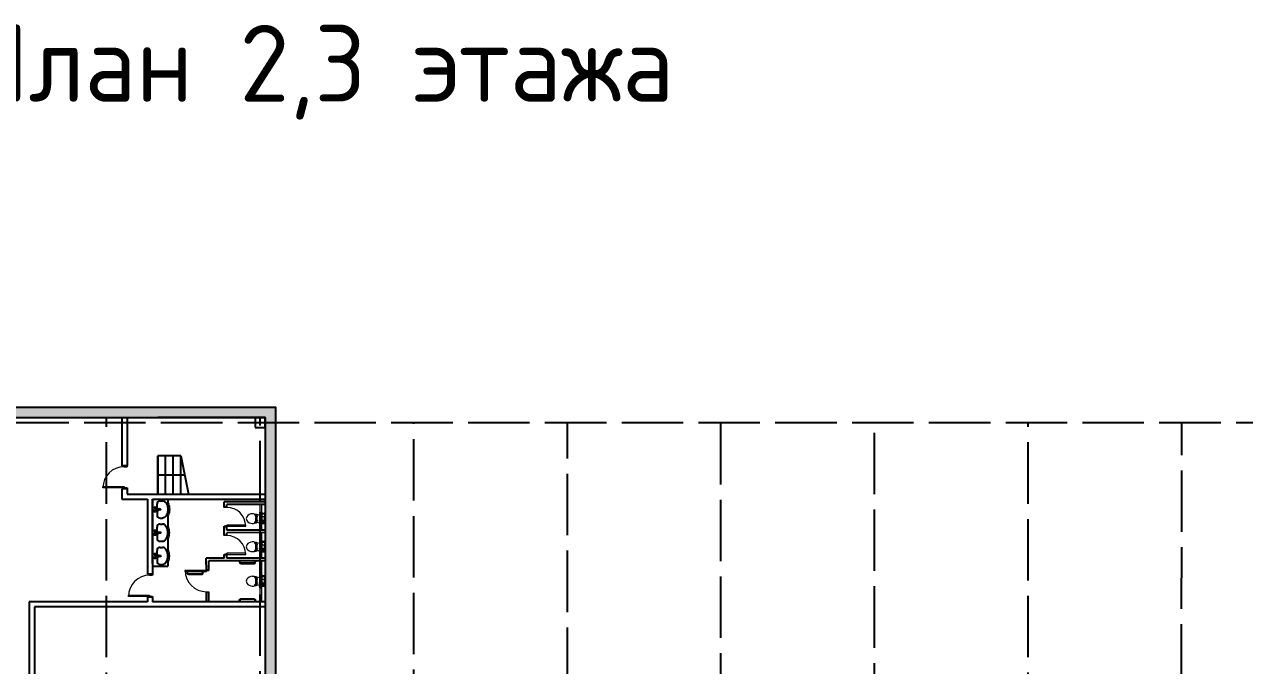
# Model space of a CAD drawing. Header units: millimetres. Extents: x -1544140 to 7445918, y -1294905 to 2019878.
# Drawn here: x 659535 to 707200, y 253640 to 278693 of the extents above; entities that cross this region are included whole.
import ezdxf

# ---------------------------------------------------------------- set-up
doc = ezdxf.new("R2010")
doc.units = ezdxf.units.MM
doc.header["$MEASUREMENT"] = 0
doc.linetypes.add('ACAD_ISO02W100', pattern=[15, 12, -3])
doc.layers.add('JA_Building Outline', color=7, linetype='Continuous', lineweight=5)
doc.layers.add('SANTEH', color=7, linetype='Continuous')
doc.styles.add('gost', font='GOST Common.ttf')

msp = doc.modelspace()

# ---------------------------------------------------------------- hatches: boundary and pattern name
at = {"true_color": 0x636466}
h = msp.add_hatch(color=251, dxfattribs=at)
h.dxf.hatch_style = 1
h.paths.add_polyline_path([(647544.4, 239137.8), (647144.4, 239137.8), (647144.4, 227137.8), (647544.4, 227137.8)])
h.paths.add_polyline_path([(647544.4, 227137.8), (647144.4, 227137.8), (647144.4, 205537.8), (647744.4, 205537.8), (647744.4, 205937.8), (647544.4, 205937.8)])
h.paths.add_polyline_path([(647544.4, 251137.8), (647144.4, 251137.8), (647144.4, 239137.8), (647544.4, 239137.8)])
h.paths.add_polyline_path([(647544.4, 263137.8), (647144.4, 263137.8), (647144.4, 251137.8), (647544.4, 251137.8)])
h.paths.add_polyline_path([(669344.4, 263737.8), (647144.4, 263737.8), (647144.4, 263137.8), (647544.4, 263137.8), (647544.4, 263337.8), (668944.4, 263337.8), (668944.4, 263137.8), (669344.4, 263137.8)])
h.paths.add_polyline_path([(669344.4, 263137.8), (668944.4, 263137.8), (668944.4, 251137.8), (669344.4, 251137.8)])
h.paths.add_polyline_path([(669344.4, 251137.8), (668944.4, 251137.8), (668944.4, 227337.8), (674744.4, 227337.8), (674744.4, 227737.8), (669344.4, 227737.8)])
h.paths.add_polyline_path([(680744.4, 227737.8), (674744.4, 227737.8), (674744.4, 227337.8), (680744.4, 227337.8)])
h.paths.add_polyline_path([(686744.4, 227737.8), (680744.4, 227737.8), (680744.4, 227337.8), (686744.4, 227337.8)])
h.paths.add_polyline_path([(692744.4, 227737.8), (686744.4, 227737.8), (686744.4, 227337.8), (692744.4, 227337.8)])
h.paths.add_polyline_path([(716744.4, 205937.8), (710744.4, 205937.8), (710744.4, 205537.8), (716744.4, 205537.8)])
h.paths.add_polyline_path([(710744.4, 205937.8), (647544.4, 205937.8), (647544.4, 206137.8), (647144.4, 206137.8), (647144.4, 205537.8), (710744.4, 205537.8)])
h.paths.add_polyline_path([(647744.4, 205937.8), (647544.4, 205937.8), (647544.4, 206137.8), (647144.4, 206137.8), (647144.4, 205537.8), (647744.4, 205537.8)], flags=16)
h.paths.add_polyline_path([(668544.4, 194137.8), (668144.4, 194137.8), (668144.4, 188137.8), (668544.4, 188137.8)], flags=17)
h.paths.add_polyline_path([(674744.4, 194737.8), (668744.4, 194737.8), (668744.4, 194337.8), (674744.4, 194337.8)], flags=17)
h.paths.add_polyline_path([(668744.4, 194737.8), (668144.4, 194737.8), (668144.4, 194137.8), (668544.4, 194137.8), (668544.4, 194337.8), (668744.4, 194337.8)], flags=16)
h.paths.add_polyline_path([(680744.4, 194737.8), (674744.4, 194737.8), (674744.4, 194337.8), (680744.4, 194337.8)])
h.paths.add_polyline_path([(686744.4, 194737.8), (680744.4, 194737.8), (680744.4, 194337.8), (686744.4, 194337.8)])
h.paths.add_polyline_path([(692744.4, 194737.8), (686744.4, 194737.8), (686744.4, 194337.8), (692744.4, 194337.8)])
h.paths.add_polyline_path([(698744.4, 194737.8), (692744.4, 194737.8), (692744.4, 194337.8), (698744.4, 194337.8)])
h.paths.add_polyline_path([(699344.4, 194137.8), (698944.4, 194137.8), (698944.4, 188137.8), (699344.4, 188137.8)])
h.paths.add_polyline_path([(699344.4, 194737.8), (698744.4, 194737.8), (698744.4, 194337.8), (698944.4, 194337.8), (698944.4, 194137.8), (699344.4, 194137.8)])
h.paths.add_polyline_path([(699344.4, 188137.8), (698944.4, 188137.8), (698944.4, 182137.8), (699344.4, 182137.8)])
h.paths.add_polyline_path([(699344.4, 182137.8), (698944.4, 182137.8), (698944.4, 172937.8), (698744.4, 172937.8), (698744.4, 172537.8), (699344.4, 172537.8)])
h.paths.add_polyline_path([(698744.4, 172937.8), (692744.4, 172937.8), (692744.4, 172537.8), (698744.4, 172537.8)])
h.paths.add_polyline_path([(692744.4, 172937.8), (686744.4, 172937.8), (686744.4, 172537.8), (692744.4, 172537.8)])
h.paths.add_polyline_path([(686744.4, 172937.8), (686544.4, 172937.8), (686544.4, 173137.8), (686144.4, 173137.8), (686144.4, 172537.8), (686744.4, 172537.8)])
h.paths.add_polyline_path([(686544.4, 179137.8), (686144.4, 179137.8), (686144.4, 173137.8), (686544.4, 173137.8)])
h.paths.add_polyline_path([(686544.4, 181937.8), (680744.4, 181937.8), (680744.4, 181537.8), (686144.4, 181537.8), (686144.4, 179137.8), (686544.4, 179137.8)])
h.paths.add_polyline_path([(680744.4, 181937.8), (674744.4, 181937.8), (674744.4, 181537.8), (680744.4, 181537.8)])
h.paths.add_polyline_path([(674744.4, 181937.8), (668544.4, 181937.8), (668544.4, 182137.8), (668144.4, 182137.8), (668144.4, 181537.8), (674744.4, 181537.8)])
h.paths.add_polyline_path([(668544.4, 194337.8), (674744.4, 194337.8), (674744.4, 194737.8), (668144.4, 194737.8), (668144.4, 182137.8), (668544.4, 182137.8)])
h.paths.add_polyline_path([(717344.4, 205937.8), (716744.4, 205937.8), (716744.4, 205537.8), (717344.4, 205537.8)])
h.paths.add_polyline_path([(716744.4, 227337.8), (716744.4, 227737.8), (692744.4, 227737.8), (692744.4, 227337.8)])

# ---------------------------------------------------------------- linework, layer by layer
at = {"color": 9, "linetype": 'ACAD_ISO02W100', "ltscale": 200, "true_color": 0xc4c4c5}
for p, q in [((631868.4, 263137.8), (753969, 263137.8)), ((662715, 154967.2), (662744.4, 263337.8)), ((668744.4, 155023), (668744.4, 263337.8)), ((674744.4, 155085.3), (674744.4, 263137.8)), ((680744.4, 189731.3), (680744.4, 263137.8)), ((686744.4, 185721.7), (686744.4, 263137.8)), ((692744.4, 188337.8), (692744.4, 263137.8)), ((698692.8, 154967.2), (698744.4, 263137.8)), ((704703.4, 156861.8), (704744.4, 263137.8))]:
    msp.add_line(p, q, dxfattribs=at)
for p, q in [((663344.4, 263337.8), (663345.1, 261447.4)), ((663544.4, 263337.8), (663544.4, 261447.2)), ((668944.4, 263337.8), (664744.4, 263337.8)), ((664744.4, 260337.8), (664744.4, 261837.8)), ((665644.4, 261837.8), (664744.4, 261837.8)), ((664744.4, 261837.8), (664744.4, 260337.8)), ((665044.4, 260337.8), (665044.4, 261837.8)), ((665344.4, 260337.8), (665344.4, 261837.8)), ((665644.4, 260337.8), (665644.4, 261837.8)), ((665644.4, 261837.8), (665944.4, 260337.8)), ((664744.4, 261087.8), (665794.4, 261087.8)), ((663344.4, 260547.2), (663344.4, 260137.8)), ((663544.4, 260583.2), (663544.4, 260337.8)), ((663544.4, 260337.8), (664560.4, 260337.8)), ((664560.4, 260337.8), (668944.4, 260337.8)), ((663344.4, 260137.8), (664337.9, 260137.8)), ((664337.9, 260137.8), (664337.9, 257209.6)), ((664537.9, 260137.8), (664537.9, 257173.6)), ((664560.4, 260137.8), (668944.4, 260137.8)), ((659726.6, 256137.8), (659726.6, 217926.5)), ((664337.9, 256137.8), (659726.6, 256137.8)), ((664337.9, 256309.3), (664337.9, 256137.8)), ((668944.4, 256137.8), (664537.9, 256137.8)), ((668944.4, 256137.8), (664537.9, 256137.8)), ((659926.6, 255937.8), (659926.6, 218126.5)), ((668944.4, 255937.8), (659926.6, 255937.8))]:
    msp.add_line(p, q)
at = {"color": 7}
for p, q in [((663544.4, 261447.5), (663345.1, 261447.4)), ((663544.4, 261411.5), (663544.4, 261447.2)), ((663544.4, 260547.2), (663344.4, 260547.2)), ((663544.4, 260547.2), (663544.4, 260583.2)), ((664537.9, 257209.6), (664337.9, 257209.6)), ((664537.9, 257173.6), (664537.9, 257209.3)), ((664537.9, 256309.3), (664337.9, 256309.3)), ((664537.9, 256345.3), (664537.9, 256137.8)), ((664537.9, 256309.3), (664537.9, 256345.3))]:
    msp.add_line(p, q, dxfattribs=at)
at = {"color": 152, "true_color": 0x2776bb}
for p, q in [((668941.5, 260037.8), (667341.4, 260033.9)), ((667341.9, 259819.4), (667341.4, 260033.9)), ((668944.2, 259937.9), (667441.7, 259934.1)), ((667441.9, 259819.4), (667441.7, 259934.1)), ((668944.4, 260137.8), (668944.4, 256137.8)), ((667341.9, 258719.4), (667341.4, 258933.9)), ((667344.2, 258935.1), (667343.8, 259083.4)), ((668944.1, 258837.9), (667441.6, 258834.1)), ((667441.9, 258719.4), (667441.6, 258834.1)), ((667444, 258935.3), (667443.7, 259127.1)), ((668944.2, 258937.8), (667444, 258935.4)), ((667344.1, 257835.1), (667343.8, 257983.4)), ((667444, 257835.3), (667443.6, 258027.1)), ((664537.9, 257530), (665137.9, 257530)), ((667344.1, 257835.2), (666641.5, 257834.1)), ((666642.3, 257316), (666641.5, 257833.9)), ((668944.4, 257737.8), (666741.6, 257734)), ((666742.3, 257359.7), (666741.6, 257734)), ((668944.2, 257837.8), (667444, 257835.4)), ((668944.4, 257140.8), (668944.4, 256734.8)), ((666644.2, 256137.8), (666643.6, 256527.1)), ((666744.4, 256137.8), (666743.7, 256523.7)), ((668944.4, 256137.8), (666644.4, 256137.8)), ((668944.4, 256137.8), (666744.4, 256137.8))]:
    msp.add_line(p, q, dxfattribs=at)
for points in [[(647144.4, 263737.8), (669344.4, 263737.8), (669344.4, 227737.8), (721744.4, 227737.8), (721744.4, 205537.8), (647144.4, 205537.8)], [(668544.4, 262937.8), (668944.4, 262937.8), (668944.4, 263337.8), (668544.4, 263337.8)]]:
    msp.add_lwpolyline(points, close=True)
msp.add_lwpolyline([(647544.4, 263337.8), (668944.4, 263337.8), (668944.4, 227337.8), (721344.4, 227337.8), (721344.4, 205937.8), (647544.4, 205937.8), (647544.4, 263337.8)])
at = {"layer": 'JA_Building Outline', "color": 7, "lineweight": 0}
for p, q in [((663544.4, 261447.5), (663431.8, 261447.5)), ((663431.8, 261447.5), (663431.8, 261411.5)), ((663431.8, 261411.5), (663544.4, 261411.5)), ((663544.4, 261411.5), (663544.4, 261447.5)), ((663544.4, 260583.2), (663431.8, 260583.2)), ((663431.8, 260583.2), (663431.8, 260547.2)), ((663431.8, 260547.2), (663544.4, 260547.2)), ((663544.4, 260547.2), (663544.4, 260583.2)), ((664537.9, 257209.6), (664425.4, 257209.6)), ((664425.4, 257209.6), (664425.4, 257173.6)), ((664425.4, 257173.6), (664537.9, 257173.6)), ((664537.9, 257173.6), (664537.9, 257209.6)), ((664537.9, 256345.3), (664425.4, 256345.3)), ((664425.4, 256345.3), (664425.4, 256309.3)), ((664425.4, 256309.3), (664537.9, 256309.3)), ((664537.9, 256309.3), (664537.9, 256345.3))]:
    msp.add_line(p, q, dxfattribs=at)
at = {"layer": 'JA_Building Outline', "color": 7, "lineweight": 5}
for p, q in [((663431.8, 261411.5), (663544.4, 261411.5)), ((663431.8, 260583.2), (663544.4, 260583.2)), ((664425.4, 257173.6), (664537.9, 257173.6)), ((664425.4, 256345.3), (664537.9, 256345.3))]:
    msp.add_line(p, q, dxfattribs=at)
at = {"layer": 'JA_Building Outline', "color": 152, "lineweight": 0, "true_color": 0x2776bb}
for p, q in [((667343.8, 259819.4), (667343.8, 259851.4)), ((667343.8, 259851.4), (667443.8, 259851.4)), ((667443.8, 259819.4), (667343.8, 259819.4)), ((667443.8, 259851.4), (667443.8, 259819.4)), ((667343.8, 259051.4), (667343.8, 259083.4)), ((667343.8, 259083.4), (667443.8, 259083.4)), ((667443.8, 259051.4), (667343.8, 259051.4)), ((667443.8, 259083.4), (667443.8, 259051.4)), ((667343.8, 258719.4), (667343.8, 258751.4)), ((667343.8, 258751.4), (667443.8, 258751.4)), ((667443.8, 258719.4), (667343.8, 258719.4)), ((667443.8, 258751.4), (667443.8, 258719.4)), ((667343.8, 257951.4), (667343.8, 257983.4)), ((667343.8, 257983.4), (667443.8, 257983.4)), ((667443.8, 257951.4), (667343.8, 257951.4)), ((667443.8, 257983.4), (667443.8, 257951.4)), ((666643.8, 257359.7), (666643.8, 257391.7)), ((666643.8, 257391.7), (666743.8, 257391.7)), ((666743.8, 257391.7), (666743.8, 257359.7)), ((666743.8, 257359.7), (666643.8, 257359.7)), ((666643.8, 256491.7), (666643.8, 256523.7)), ((666643.8, 256523.7), (666743.8, 256523.7)), ((666743.8, 256491.7), (666643.8, 256491.7)), ((666743.8, 256523.7), (666743.8, 256491.7))]:
    msp.add_line(p, q, dxfattribs=at)
at = {"layer": 'JA_Building Outline', "color": 152, "lineweight": 5, "true_color": 0x2776bb}
for p, q in [((667443.8, 259819.4), (667343.8, 259819.4)), ((667443.8, 259083.4), (667343.8, 259083.4)), ((667443.8, 258719.4), (667343.8, 258719.4)), ((667443.8, 257983.4), (667343.8, 257983.4)), ((666643.8, 257359.7), (666743.8, 257359.7)), ((666643.8, 256523.7), (666743.8, 256523.7))]:
    msp.add_line(p, q, dxfattribs=at)
at = {"layer": 'JA_Building Outline', "color": 152, "lineweight": 20, "true_color": 0x2776bb}
for p, q in [((668733.6, 259937.4), (668734.2, 258937.6, 0)), ((668793.6, 259937.5), (668794.2, 258937.6)), ((668516.7, 259539.1, 0), (668549.6, 259531.8, 0)), ((668594.6, 259547.4, 0), (668521.4, 259563.6, 0)), ((668594.2, 259527.4, 0), (668594.2, 259237.8, 0)), ((668604.2, 259469.6, 0), (668604.2, 259295.6, 0)), ((668608.2, 259470.6, 0), (668608.2, 259454.6, 0)), ((668614.2, 259470.6, 0), (668608.2, 259470.6, 0)), ((668608.2, 259454.6, 0), (668614.2, 259454.6, 0)), ((668608.2, 259310.6, 0), (668614.2, 259310.6, 0)), ((668608.2, 259294.6, 0), (668608.2, 259310.6, 0)), ((668734.2, 259510.5, 0), (668609, 259538.2, 0)), ((668614.2, 259523, 0), (668614.2, 259479.6, 0)), ((668614.2, 259479.6, 0), (668614.2, 259285.6, 0)), ((668639.2, 259472.6, 0), (668614.2, 259477.1, 0)), ((668614.2, 259448.2, 0), (668639.2, 259452.6, 0)), ((668614.2, 259317.1, 0), (668639.2, 259312.6, 0)), ((668639.2, 259452.6, 0), (668639.2, 259472.6, 0)), ((668639.2, 259312.6, 0), (668639.2, 259292.6, 0)), ((668734.2, 259629.4, 0), (668739, 259635.3, 0)), ((668734.2, 259128, 0), (668734.2, 259629.4, 0)), ((668734.2, 259533, 0), (668734.2, 259232.3, 0)), ((668734.2, 259510.5, 0), (668734.2, 259254.8, 0)), ((668739, 259635.3, 0), (668742.9, 259638, 0)), ((668742.9, 259638, 0), (668745.9, 259638.5, 0)), ((668745.9, 259638.5, 0), (668748.3, 259637.6, 0)), ((668748.3, 259637.6, 0), (668750.3, 259636.2, 0)), ((668750.3, 259636.2, 0), (668752, 259635.2, 0)), ((668752, 259635.2, 0), (668753.6, 259635.2, 0)), ((668753.6, 259635.2, 0), (668755.2, 259635.7, 0)), ((668755.2, 259635.7, 0), (668788.8, 259636.1)), ((668788.8, 259636.1), (668790.4, 259635.8)), ((668790.4, 259635.8), (668792.2, 259633.9)), ((668792.2, 259633.9), (668794.2, 259629.9)), ((668794.2, 259116.9), (668794.2, 259629.9)), ((668835.7, 259588.8), (668842.2, 259588.8)), ((668837.7, 259593.8), (668839.7, 259593.8)), ((668838.2, 259601.3), (668839.7, 259601.3)), ((668844.2, 259601.8), (668840.2, 259601.8)), ((668844.2, 259596.8), (668840.2, 259596.8)), ((668848.7, 259588.8), (668842.2, 259588.8)), ((668846.2, 259601.3), (668844.7, 259601.3)), ((668846.7, 259593.8), (668844.7, 259593.8)), ((668900.7, 259588.8), (668907.2, 259588.8)), ((668902.7, 259593.8), (668904.7, 259593.8)), ((668903.2, 259601.3), (668904.7, 259601.3)), ((668909.2, 259601.8), (668905.2, 259601.8)), ((668909.2, 259596.8), (668905.2, 259596.8)), ((668913.7, 259588.8), (668907.2, 259588.8)), ((668911.2, 259601.3), (668909.7, 259601.3)), ((668911.7, 259593.8), (668909.7, 259593.8)), ((668549.6, 259233.5, 0), (668516.7, 259226.2, 0)), ((668521.4, 259201.7, 0), (668594.6, 259217.9, 0)), ((668614.2, 259294.6, 0), (668608.2, 259294.6, 0)), ((668609, 259227.1, 0), (668734.2, 259254.8, 0)), ((668639.2, 259292.6, 0), (668614.2, 259288.2, 0)), ((668614.2, 259285.6, 0), (668614.2, 259242.3, 0)), ((668721.2, 259182.8, 0), (668721.2, 259241.8, 0)), ((668724.2, 259244.8, 0), (668731.2, 259244.8, 0)), ((668724.2, 259179.8, 0), (668731.2, 259179.8, 0)), ((668731.2, 259170.3, 0), (668731.2, 259254.3, 0)), ((668733.6, 258837.4), (668734.1, 257837.7, 0)), ((668734.2, 259128, 0), (668739.4, 259123.1, 0)), ((668739.4, 259123.1, 0), (668744.4, 259120.9, 0)), ((668744.4, 259120.9, 0), (668749.1, 259120.4, 0)), ((668749.1, 259120.4, 0), (668753.6, 259120.3, 0)), ((668753.6, 259120.3, 0), (668776.2, 259119.5)), ((668776.2, 259119.5), (668794.2, 259116.9)), ((668793.6, 258837.5), (668794.1, 257837.7)), ((668516.7, 258439.1, 0), (668549.5, 258431.8, 0)), ((668594.5, 258447.4, 0), (668521.4, 258463.6, 0)), ((668594.1, 258427.5, 0), (668594.1, 258137.9, 0)), ((668604.1, 258369.7, 0), (668604.1, 258195.7, 0)), ((668608.1, 258370.7, 0), (668608.1, 258354.7, 0)), ((668614.1, 258370.7, 0), (668608.1, 258370.7, 0)), ((668608.1, 258354.7, 0), (668614.1, 258354.7, 0)), ((668734.1, 258410.5, 0), (668609, 258438.2, 0)), ((668614.1, 258423, 0), (668614.1, 258379.7, 0)), ((668614.1, 258379.7, 0), (668614.1, 258185.7, 0)), ((668639.1, 258372.7, 0), (668614.1, 258377.1, 0)), ((668614.1, 258348.2, 0), (668639.1, 258352.7, 0)), ((668639.1, 258352.7, 0), (668639.1, 258372.7, 0)), ((668734.1, 258529.4, 0), (668739, 258535.3, 0)), ((668734.1, 258028, 0), (668734.1, 258529.4, 0)), ((668734.1, 258433, 0), (668734.1, 258132.4, 0)), ((668734.1, 258410.5, 0), (668734.1, 258154.8, 0)), ((668739, 258535.3, 0), (668742.9, 258538, 0)), ((668742.9, 258538, 0), (668745.9, 258538.5, 0)), ((668745.9, 258538.5, 0), (668748.3, 258537.6, 0)), ((668748.3, 258537.6, 0), (668750.2, 258536.2, 0)), ((668750.2, 258536.2, 0), (668751.9, 258535.2, 0)), ((668751.9, 258535.2, 0), (668753.5, 258535.2, 0)), ((668753.5, 258535.2, 0), (668755.1, 258535.7, 0)), ((668755.1, 258535.7, 0), (668788.7, 258536.1)), ((668788.7, 258536.1), (668790.4, 258535.8)), ((668790.4, 258535.8), (668792.2, 258533.9)), ((668792.2, 258533.9), (668794.1, 258529.9)), ((668794.1, 258016.9), (668794.1, 258529.9)), ((668835.7, 258488.8), (668842.2, 258488.8)), ((668837.7, 258493.8), (668839.7, 258493.8)), ((668838.2, 258501.3), (668839.7, 258501.3)), ((668844.2, 258501.8), (668840.2, 258501.8)), ((668844.2, 258496.8), (668840.2, 258496.8)), ((668848.7, 258488.8), (668842.2, 258488.8)), ((668846.2, 258501.3), (668844.7, 258501.3)), ((668846.7, 258493.8), (668844.7, 258493.8)), ((668900.6, 258488.8), (668907.1, 258488.8)), ((668902.6, 258493.8), (668904.6, 258493.8)), ((668903.1, 258501.3), (668904.6, 258501.3)), ((668909.1, 258501.8), (668905.1, 258501.8)), ((668909.1, 258496.8), (668905.1, 258496.8)), ((668913.6, 258488.8), (668907.1, 258488.8)), ((668911.1, 258501.3), (668909.6, 258501.3)), ((668911.6, 258493.8), (668909.6, 258493.8)), ((668549.5, 258133.5, 0), (668516.7, 258126.2, 0)), ((668521.4, 258101.7, 0), (668594.5, 258117.9, 0)), ((668608.1, 258210.7, 0), (668614.1, 258210.7, 0)), ((668608.1, 258194.7, 0), (668608.1, 258210.7, 0)), ((668614.1, 258194.7, 0), (668608.1, 258194.7, 0)), ((668609, 258127.1, 0), (668734.1, 258154.8, 0)), ((668614.1, 258217.1, 0), (668639.1, 258212.7, 0)), ((668639.1, 258192.7, 0), (668614.1, 258188.2, 0)), ((668614.1, 258185.7, 0), (668614.1, 258142.3, 0)), ((668639.1, 258212.7, 0), (668639.1, 258192.7, 0)), ((668721.1, 258082.8, 0), (668721.1, 258141.8, 0)), ((668724.1, 258144.8, 0), (668731.1, 258144.8, 0)), ((668724.1, 258079.8, 0), (668731.1, 258079.8, 0)), ((668731.1, 258070.3, 0), (668731.1, 258154.3, 0)), ((668734.1, 258028, 0), (668739.4, 258023.1, 0)), ((668739.4, 258023.1, 0), (668744.4, 258021, 0)), ((668744.4, 258021, 0), (668749.1, 258020.4, 0)), ((668749.1, 258020.4, 0), (668753.6, 258020.3, 0)), ((668753.6, 258020.3, 0), (668776.2, 258019.5)), ((668776.2, 258019.5), (668794.1, 258016.9)), ((668731.4, 257737.3), (668731.4, 256137.8)), ((668793.9, 257737.4), (668794.4, 256137.8)), ((668516.9, 257094.6, 0), (668549.8, 257087.3, 0)), ((668594.8, 257102.9, 0), (668521.6, 257119.1, 0)), ((668594.4, 257082.9, 0), (668594.4, 256793.3, 0)), ((668604.4, 257025.1, 0), (668604.4, 256851.1, 0)), ((668608.4, 257026.1, 0), (668608.4, 257010.1, 0)), ((668614.4, 257026.1, 0), (668608.4, 257026.1, 0)), ((668608.4, 257010.1, 0), (668614.4, 257010.1, 0)), ((668734.4, 257065.9, 0), (668609.2, 257093.7, 0)), ((668614.4, 257078.5, 0), (668614.4, 257035.1, 0)), ((668614.4, 257035.1, 0), (668614.4, 256841.1, 0)), ((668639.4, 257028.1, 0), (668614.4, 257032.5, 0)), ((668614.4, 257003.7, 0), (668639.4, 257008.1, 0)), ((668639.4, 257008.1, 0), (668639.4, 257028.1, 0)), ((668734.4, 257184.8, 0), (668739.3, 257190.8, 0)), ((668734.4, 256683.4, 0), (668734.4, 257184.8, 0)), ((668734.4, 257088.4, 0), (668734.4, 256787.8, 0)), ((668734.4, 257065.9, 0), (668734.4, 256810.3, 0)), ((668739.3, 257190.8, 0), (668743.1, 257193.5, 0)), ((668743.1, 257193.5, 0), (668746.2, 257194, 0)), ((668746.2, 257194, 0), (668748.5, 257193.1, 0)), ((668748.5, 257193.1, 0), (668750.5, 257191.7, 0)), ((668750.5, 257191.7, 0), (668752.2, 257190.6, 0)), ((668752.2, 257190.6, 0), (668753.8, 257190.6, 0)), ((668753.8, 257190.6, 0), (668755.4, 257191.2, 0)), ((668755.4, 257191.2, 0), (668789, 257191.6)), ((668789, 257191.6), (668790.7, 257191.2)), ((668790.7, 257191.2), (668792.4, 257189.4)), ((668792.4, 257189.4), (668794.4, 257185.3)), ((668794.4, 256672.4), (668794.4, 257185.3)), ((668835.9, 257144.3), (668842.4, 257144.3)), ((668837.9, 257149.3), (668839.9, 257149.3)), ((668838.4, 257156.8), (668839.9, 257156.8)), ((668844.4, 257157.3), (668840.4, 257157.3)), ((668844.4, 257152.3), (668840.4, 257152.3)), ((668848.9, 257144.3), (668842.4, 257144.3)), ((668846.4, 257156.8), (668844.9, 257156.8)), ((668846.9, 257149.3), (668844.9, 257149.3)), ((668900.9, 257144.3), (668907.4, 257144.3)), ((668902.9, 257149.3), (668904.9, 257149.3)), ((668913.9, 257144.3), (668907.4, 257144.3)), ((668911.9, 257149.3), (668909.9, 257149.3)), ((668549.8, 256789, 0), (668516.9, 256781.7, 0)), ((668521.6, 256757.1, 0), (668594.8, 256773.4, 0)), ((668608.4, 256866.1, 0), (668614.4, 256866.1, 0)), ((668608.4, 256850.1, 0), (668608.4, 256866.1, 0)), ((668614.4, 256850.1, 0), (668608.4, 256850.1, 0)), ((668609.2, 256782.6, 0), (668734.4, 256810.3, 0)), ((668614.4, 256872.5, 0), (668639.4, 256868.1, 0)), ((668639.4, 256848.1, 0), (668614.4, 256843.7, 0)), ((668614.4, 256841.1, 0), (668614.4, 256797.8, 0)), ((668639.4, 256868.1, 0), (668639.4, 256848.1, 0)), ((668721.4, 256738.3, 0), (668721.4, 256797.3, 0)), ((668724.4, 256800.3, 0), (668731.4, 256800.3, 0)), ((668724.4, 256735.3, 0), (668731.4, 256735.3, 0)), ((668731.4, 256725.8, 0), (668731.4, 256809.8, 0)), ((668734.4, 256683.4, 0), (668739.7, 256678.6, 0)), ((668739.7, 256678.6, 0), (668744.6, 256676.4, 0)), ((668744.6, 256676.4, 0), (668749.3, 256675.9, 0)), ((668749.3, 256675.9, 0), (668753.8, 256675.8, 0)), ((668753.8, 256675.8, 0), (668776.4, 256675)), ((668776.4, 256675), (668794.4, 256672.4))]:
    msp.add_line(p, q, dxfattribs=at)
at = {"layer": 'JA_Building Outline', "color": 152, "linetype": 'Continuous', "lineweight": 20, "true_color": 0x2776bb}
for p, q in [((668794.2, 259422.8), (668794.2, 259585.3)), ((668794.2, 259422.8), (668794.2, 259179.3)), ((668941.2, 259588.3), (668797.2, 259588.3)), ((668816.8, 259518.8), (668816.8, 259565.6)), ((668816.8, 259341.8), (668816.8, 259518.8)), ((668816.8, 259322.8), (668816.8, 259341.8)), ((668816.8, 259269.8), (668816.8, 259322.8)), ((668819.8, 259568.6), (668918.5, 259568.6)), ((668824.8, 259323), (668824.8, 259461.7)), ((668827.8, 259464.7), (668910.5, 259464.7)), ((668827.8, 259320), (668910.5, 259320)), ((668889.2, 259296.8), (668849.2, 259296.8)), ((668913.5, 259323), (668913.5, 259461.7)), ((668921.5, 259518.8), (668921.5, 259565.6)), ((668921.5, 259441.8), (668921.5, 259518.8)), ((668921.5, 259422.8), (668921.5, 259441.8)), ((668921.5, 259269.8), (668921.5, 259422.8)), ((668944.2, 259585.3), (668944.2, 259341.8)), ((668944.2, 259341.8), (668944.2, 259179.3)), ((668744.1, 259274.4, 0), (668734.2, 259274.8, 0)), ((668744.1, 259150.1, 0), (668734.2, 259149.8, 0)), ((668744.1, 259212.3, 0), (668744.2, 259274.4, 0)), ((668744.1, 259240.8, 0), (668746.7, 259240.8, 0)), ((668744.1, 259150.1, 0), (668744.1, 259212.3, 0)), ((668744.1, 259183.8, 0), (668746.7, 259183.8, 0)), ((668748.7, 259238.8, 0), (668748.7, 259225.3, 0)), ((668748.7, 259212.3, 0), (668748.7, 259227.2, 0)), ((668748.7, 259212.3, 0), (668748.7, 259197.3, 0)), ((668748.7, 259185.8, 0), (668748.7, 259199.3, 0)), ((668773.8, 259234.7, 0), (668749.2, 259234.7, 0)), ((668749.2, 259234.7, 0), (668749.2, 259212.3, 0)), ((668749.2, 259212.3, 0), (668749.2, 259189.9, 0)), ((668773.8, 259189.9, 0), (668749.2, 259189.9, 0)), ((668773.8, 259234.7, 0), (668773.8, 259212.3, 0)), ((668774.8, 259214.6, 0), (668773.8, 259214.6, 0)), ((668773.8, 259189.9, 0), (668773.8, 259212.3, 0)), ((668774.8, 259209.9, 0), (668773.8, 259209.9, 0)), ((668775.7, 259214.2, 0), (668774.8, 259214.6, 0)), ((668775.7, 259210.3, 0), (668774.8, 259209.9, 0)), ((668780.2, 259214.2, 0), (668775.7, 259214.2, 0)), ((668775.7, 259214.2, 0), (668775.7, 259214.2, 0)), ((668780.2, 259210.4, 0), (668775.7, 259210.4, 0)), ((668775.7, 259210.4, 0), (668775.7, 259210.3, 0)), ((668782.5, 259213.8, 0), (668780.2, 259214.2, 0)), ((668782.5, 259210.8, 0), (668780.2, 259210.4, 0)), ((668941.2, 259176.3), (668797.2, 259176.3)), ((668816.8, 259199.1), (668816.8, 259269.8)), ((668819.8, 259196.1), (668918.5, 259196.1)), ((668843.6, 259269.8), (668843.6, 259291.3)), ((668843.6, 259229.3), (668843.6, 259269.8)), ((668889.2, 259223.8), (668849.2, 259223.8)), ((668894.7, 259269.8), (668894.7, 259291.3)), ((668894.7, 259229.3), (668894.7, 259269.8)), ((668921.5, 259199.1), (668921.5, 259269.8)), ((668794.1, 258322.8), (668794.1, 258485.3)), ((668941.1, 258488.3), (668797.1, 258488.3)), ((668816.8, 258418.8), (668816.8, 258465.6)), ((668816.8, 258241.8), (668816.8, 258418.8)), ((668819.8, 258468.6), (668918.5, 258468.6)), ((668824.8, 258223), (668824.8, 258361.7)), ((668827.8, 258364.7), (668910.5, 258364.7)), ((668913.5, 258223), (668913.5, 258361.7)), ((668921.5, 258418.8), (668921.5, 258465.6)), ((668921.5, 258341.8), (668921.5, 258418.8)), ((668944.1, 258485.3), (668944.1, 258241.8)), ((668744.1, 258174.4, 0), (668734.1, 258174.8, 0)), ((668744.1, 258050.1, 0), (668734.1, 258049.8, 0)), ((668744.1, 258112.3, 0), (668744.1, 258174.4, 0)), ((668744.1, 258140.8, 0), (668746.6, 258140.8, 0)), ((668744.1, 258050.1, 0), (668744.1, 258112.3, 0)), ((668744.1, 258083.8, 0), (668746.6, 258083.8, 0)), ((668748.6, 258138.8, 0), (668748.6, 258125.3, 0)), ((668748.6, 258112.3, 0), (668748.6, 258127.2, 0)), ((668748.6, 258112.3, 0), (668748.6, 258097.3, 0)), ((668748.6, 258085.8, 0), (668748.6, 258099.3, 0)), ((668773.8, 258134.7, 0), (668749.1, 258134.7, 0)), ((668749.1, 258134.7, 0), (668749.1, 258112.3, 0)), ((668749.1, 258112.3, 0), (668749.1, 258089.9, 0)), ((668773.8, 258089.9, 0), (668749.1, 258089.9, 0)), ((668773.8, 258134.7, 0), (668773.8, 258112.3, 0)), ((668774.8, 258114.6, 0), (668773.8, 258114.6, 0)), ((668773.8, 258089.9, 0), (668773.8, 258112.3, 0)), ((668774.8, 258109.9, 0), (668773.8, 258109.9, 0)), ((668775.7, 258114.2, 0), (668774.8, 258114.6, 0)), ((668775.7, 258110.4, 0), (668774.8, 258109.9, 0)), ((668780.2, 258114.2, 0), (668775.7, 258114.2, 0)), ((668775.7, 258114.2, 0), (668775.7, 258114.2, 0)), ((668780.2, 258110.4, 0), (668775.7, 258110.4, 0)), ((668775.7, 258110.4, 0), (668775.7, 258110.4, 0)), ((668782.5, 258113.8, 0), (668780.2, 258114.2, 0)), ((668782.5, 258110.8, 0), (668780.2, 258110.4, 0)), ((668794.1, 258322.8), (668794.1, 258079.3)), ((668941.1, 258076.3), (668797.1, 258076.3)), ((668816.8, 258222.8), (668816.8, 258241.8)), ((668816.8, 258169.8), (668816.8, 258222.8)), ((668816.8, 258099.1), (668816.8, 258169.8)), ((668819.8, 258096.1), (668918.5, 258096.1)), ((668827.8, 258220), (668910.5, 258220)), ((668843.6, 258169.8), (668843.6, 258191.3)), ((668843.6, 258129.3), (668843.6, 258169.8)), ((668889.1, 258196.8), (668849.1, 258196.8)), ((668889.1, 258123.8), (668849.1, 258123.8)), ((668894.6, 258169.8), (668894.6, 258191.3)), ((668894.6, 258129.3), (668894.6, 258169.8)), ((668921.5, 258322.8), (668921.5, 258341.8)), ((668921.5, 258169.8), (668921.5, 258322.8)), ((668921.5, 258099.1), (668921.5, 258169.8)), ((668944.1, 258241.8), (668944.1, 258079.3)), ((668794.4, 256978.3), (668794.4, 257140.8)), ((668794.4, 256978.3), (668794.4, 256734.8)), ((668941.4, 257143.8), (668797.4, 257143.8)), ((668817, 257074.3), (668817, 257121)), ((668817, 256897.3), (668817, 257074.3)), ((668820, 257124), (668918.7, 257124)), ((668825, 256878.4), (668825, 257017.1)), ((668828, 257020.1), (668910.7, 257020.1)), ((668913.7, 256878.4), (668913.7, 257017.1)), ((668921.7, 257074.3), (668921.7, 257121)), ((668921.7, 256997.3), (668921.7, 257074.3)), ((668921.7, 256978.3), (668921.7, 256997.3)), ((668921.7, 256825.3), (668921.7, 256978.3)), ((668944.4, 257140.8), (668944.4, 256897.3)), ((668744.4, 256829.9, 0), (668734.4, 256830.3, 0)), ((668744.4, 256705.6, 0), (668734.4, 256705.3, 0)), ((668744.4, 256767.8, 0), (668744.4, 256829.9, 0)), ((668744.4, 256796.3, 0), (668746.9, 256796.3, 0)), ((668744.4, 256705.6, 0), (668744.4, 256767.8, 0)), ((668744.4, 256739.3, 0), (668746.9, 256739.3, 0)), ((668748.9, 256794.3, 0), (668748.9, 256780.8, 0)), ((668748.9, 256767.8, 0), (668748.9, 256782.7, 0)), ((668748.9, 256767.8, 0), (668748.9, 256752.8, 0)), ((668748.9, 256741.3, 0), (668748.9, 256754.8, 0)), ((668774, 256790.2, 0), (668749.4, 256790.2, 0)), ((668749.4, 256790.2, 0), (668749.4, 256767.8, 0)), ((668749.4, 256767.8, 0), (668749.4, 256745.3, 0)), ((668774, 256745.3, 0), (668749.4, 256745.3, 0)), ((668774, 256790.2, 0), (668774, 256767.8, 0)), ((668775, 256770.1, 0), (668774, 256770.1, 0)), ((668774, 256745.3, 0), (668774, 256767.8, 0)), ((668775, 256765.4, 0), (668774, 256765.4, 0)), ((668775.9, 256769.7, 0), (668775, 256770.1, 0)), ((668775.9, 256765.8, 0), (668775, 256765.4, 0)), ((668775.9, 256769.6, 0), (668775.9, 256769.7, 0)), ((668780.4, 256769.6, 0), (668775.9, 256769.6, 0)), ((668780.4, 256765.9, 0), (668775.9, 256765.9, 0)), ((668775.9, 256765.9, 0), (668775.9, 256765.8, 0)), ((668782.7, 256769.2, 0), (668780.4, 256769.6, 0)), ((668782.7, 256766.3, 0), (668780.4, 256765.9, 0)), ((668941.4, 256731.8), (668797.4, 256731.8)), ((668817, 256878.3), (668817, 256897.3)), ((668817, 256825.3), (668817, 256878.3)), ((668817, 256754.5), (668817, 256825.3)), ((668820, 256751.5), (668918.7, 256751.5)), ((668828, 256875.4), (668910.7, 256875.4)), ((668843.8, 256825.3), (668843.8, 256846.8)), ((668843.8, 256784.8), (668843.8, 256825.3)), ((668889.4, 256852.3), (668849.4, 256852.3)), ((668889.4, 256779.3), (668849.4, 256779.3)), ((668894.9, 256825.3), (668894.9, 256846.8)), ((668894.9, 256784.8), (668894.9, 256825.3)), ((668921.7, 256754.5), (668921.7, 256825.3)), ((668944.4, 256897.3), (668944.4, 256734.8))]:
    msp.add_line(p, q, dxfattribs=at)
at = {"layer": 'JA_Building Outline', "color": 152, "lineweight": 20, "ltscale": 2, "true_color": 0x2776bb}
for p, q in [((668835.7, 259588.8), (668837.7, 259593.8)), ((668835.7, 259588.8), (668835.7, 259588.3)), ((668838.2, 259601.3), (668838.2, 259593.8)), ((668839.7, 259601.3), (668839.7, 259589.8)), ((668839.7, 259601.3), (668839.7, 259597.3)), ((668844.7, 259601.3), (668844.7, 259589.8)), ((668846.2, 259601.3), (668846.2, 259593.8)), ((668848.7, 259588.8), (668846.7, 259593.8)), ((668848.7, 259588.8), (668848.7, 259588.3)), ((668900.7, 259588.8), (668902.7, 259593.8)), ((668900.7, 259588.8), (668900.7, 259588.3)), ((668903.2, 259601.3), (668903.2, 259593.8)), ((668904.7, 259601.3), (668904.7, 259589.8)), ((668904.7, 259601.3), (668904.7, 259597.3)), ((668909.7, 259601.3), (668909.7, 259589.8)), ((668911.2, 259601.3), (668911.2, 259593.8)), ((668913.7, 259588.8), (668911.7, 259593.8)), ((668913.7, 259588.8), (668913.7, 259588.3)), ((668794.2, 259275.3), (668734.2, 259275.3)), ((668794.2, 259149.3), (668734.2, 259149.3)), ((668782.5, 259210.8, 0), (668782.5, 259213.8, 0)), ((668835.7, 258488.8), (668837.7, 258493.8)), ((668835.7, 258488.8), (668835.7, 258488.3)), ((668838.2, 258501.3), (668838.2, 258493.8)), ((668839.7, 258501.3), (668839.7, 258489.8)), ((668839.7, 258501.3), (668839.7, 258497.3)), ((668844.7, 258501.3), (668844.7, 258489.8)), ((668846.2, 258501.3), (668846.2, 258493.8)), ((668848.7, 258488.8), (668846.7, 258493.8)), ((668848.7, 258488.8), (668848.7, 258488.3)), ((668900.6, 258488.8), (668902.6, 258493.8)), ((668900.6, 258488.8), (668900.6, 258488.3)), ((668903.1, 258501.3), (668903.1, 258493.8)), ((668904.6, 258501.3), (668904.6, 258489.8)), ((668904.6, 258501.3), (668904.6, 258497.3)), ((668909.6, 258501.3), (668909.6, 258489.8)), ((668911.1, 258501.3), (668911.1, 258493.8)), ((668913.6, 258488.8), (668911.6, 258493.8)), ((668913.6, 258488.8), (668913.6, 258488.3)), ((668794.1, 258175.3), (668734.1, 258175.3)), ((668794.1, 258049.3), (668734.1, 258049.3)), ((668782.5, 258110.8, 0), (668782.5, 258113.8, 0)), ((668835.9, 257144.3), (668837.9, 257149.3)), ((668835.9, 257144.3), (668835.9, 257143.8)), ((668838.4, 257156.8), (668838.4, 257149.3)), ((668839.9, 257156.8), (668839.9, 257145.3)), ((668839.9, 257156.8), (668839.9, 257152.8)), ((668844.9, 257156.8), (668844.9, 257145.3)), ((668846.4, 257156.8), (668846.4, 257149.3)), ((668848.9, 257144.3), (668846.9, 257149.3)), ((668848.9, 257144.3), (668848.9, 257143.8)), ((668900.9, 257144.3), (668902.9, 257149.3)), ((668900.9, 257144.3), (668900.9, 257143.8)), ((668913.9, 257144.3), (668911.9, 257149.3)), ((668913.9, 257144.3), (668913.9, 257143.8)), ((668794.4, 256830.8), (668734.4, 256830.8)), ((668794.4, 256704.8), (668734.4, 256704.8)), ((668782.7, 256766.3, 0), (668782.7, 256769.2, 0))]:
    msp.add_line(p, q, dxfattribs=at)
at = {"layer": 'JA_Building Outline', "color": 7, "lineweight": 5}
for points in [[(663431.8, 260583.2), (662603.5, 260583.2), (662603.5, 260632.4), (663431.8, 260632.4)], [(664425.4, 256345.3), (663597.1, 256345.3), (663597.1, 256394.5), (664425.4, 256394.5)]]:
    msp.add_lwpolyline(points, close=True, dxfattribs=at)
at = {"layer": 'JA_Building Outline', "color": 152, "lineweight": 5, "true_color": 0x2776bb}
for points in [[(667443.8, 259083.4), (668179.8, 259083.4), (668179.8, 259127.1), (667443.8, 259127.1)], [(667443.8, 257983.4), (668179.8, 257983.4), (668179.8, 258027.1), (667443.8, 258027.1)], [(666643.8, 257359.7), (665807.8, 257359.7), (665807.8, 257316), (666643.8, 257316)]]:
    msp.add_lwpolyline(points, close=True, dxfattribs=at)
at = {"layer": 'JA_Building Outline', "color": 152, "linetype": 'Continuous', "lineweight": 20, "true_color": 0x2776bb}
for points in [[(668003.6, 257736.9), (668003.6, 257725.7), (667898.6, 257725.7), (667898.6, 257736.9), (668003.6, 257736.9)], [(667918.2, 257725.7), (667931.3, 257712.6), (667966.3, 257712.6), (667979.5, 257725.7)], [(668494.1, 257736.9), (668494.1, 257725.7), (668599.1, 257725.7), (668599.1, 257736.9), (668494.1, 257736.9)], [(668579.5, 257725.7), (668566.3, 257712.6), (668531.3, 257712.6), (668518.2, 257725.7)], [(668003.6, 256137.8), (668003.6, 256149), (667898.6, 256149), (667898.6, 256137.8), (668003.6, 256137.8)], [(667918.2, 256149), (667931.3, 256162.1), (667966.3, 256162.1), (667979.5, 256149)], [(668494.1, 256137.8), (668494.1, 256149), (668599.1, 256149), (668599.1, 256137.8), (668494.1, 256137.8)], [(668579.5, 256149), (668566.3, 256162.1), (668531.3, 256162.1), (668518.2, 256149)]]:
    msp.add_lwpolyline(points, dxfattribs=at)
at = {"layer": 'JA_Building Outline', "color": 152, "lineweight": 20, "true_color": 0x2776bb}
for points in [[(667993.9, 257616.9), (668503.8, 257616.9, 0.414214), (668566.3, 257679.4), (668566.3, 257712.6), (668531.3, 257712.6), (668531.3, 257679.4, -0.4142125), (668503.8, 257651.9), (667993.9, 257651.9, -0.4142146), (667966.3, 257679.4), (667966.3, 257712.6), (667931.3, 257712.6), (667931.3, 257679.4, 0.4142131)], [(667993.9, 256257.8), (668503.8, 256257.8, -0.414214), (668566.3, 256195.3), (668566.3, 256162.1), (668531.3, 256162.1), (668531.3, 256195.3, 0.4142125), (668503.8, 256222.8), (667993.9, 256222.8, 0.4142146), (667966.3, 256195.3), (667966.3, 256162.1), (667931.3, 256162.1), (667931.3, 256195.3, -0.4142131)]]:
    msp.add_lwpolyline(points, format="xyb", close=True, dxfattribs=at)
at = {"layer": 'JA_Building Outline', "color": 152, "linetype": 'Continuous', "lineweight": 5, "true_color": 0x2776bb}
for points in [[(665956.6, 257316), (665956.6, 257304.8), (665851.6, 257304.8), (665851.6, 257316), (665956.6, 257316)], [(665871.1, 257304.8), (665884.3, 257291.6), (665919.3, 257291.6), (665932.5, 257304.8)], [(666447.1, 257316), (666447.1, 257304.8), (666552.1, 257304.8), (666552.1, 257316), (666447.1, 257316)], [(666532.5, 257304.8), (666519.3, 257291.6), (666484.3, 257291.6), (666471.1, 257304.8)]]:
    msp.add_lwpolyline(points, dxfattribs=at)
at = {"layer": 'JA_Building Outline', "color": 152, "lineweight": 5, "true_color": 0x2776bb}
msp.add_lwpolyline([(665946.8, 257195.9), (666456.8, 257195.9, 0.414214), (666519.3, 257258.4), (666519.3, 257291.6), (666484.3, 257291.6), (666484.3, 257258.4, -0.4142125), (666456.8, 257230.9), (665946.8, 257230.9, -0.4142146), (665919.3, 257258.4), (665919.3, 257291.6), (665884.3, 257291.6), (665884.3, 257258.4, 0.4142131)], format="xyb", close=True, dxfattribs=at)
at = {"layer": 'JA_Building Outline', "color": 152, "linetype": 'Continuous', "lineweight": 20, "true_color": 0x2776bb}
for centre, radius in [((668798.2, 259584.3), 2.5), ((668907.2, 259551.8), 12), ((668940.2, 259584.3), 2.5), ((668798.2, 259180.3), 2.5), ((668869.2, 259265.5), 6), ((668869.2, 259265.5), 4.8), ((668940.2, 259180.3), 2.5), ((668798.1, 258484.3), 2.5), ((668907.1, 258451.8), 12), ((668940.1, 258484.3), 2.5), ((668798.1, 258080.3), 2.5), ((668869.1, 258165.5), 6), ((668869.1, 258165.5), 4.8), ((668940.1, 258080.3), 2.5), ((668798.4, 257139.8), 2.5), ((668907.4, 257107.3), 12), ((668940.4, 257139.8), 2.5), ((668798.4, 256735.8), 2.5), ((668869.4, 256820.9), 6), ((668869.4, 256820.9), 4.8), ((668940.4, 256735.8), 2.5)]:
    msp.add_circle(centre, radius, dxfattribs=at)
at = {"layer": 'JA_Building Outline', "color": 152, "lineweight": 20, "ltscale": 2, "true_color": 0x2776bb}
for centre in [(668907.2, 259551.8), (668907.1, 258451.8), (668907.4, 257107.3)]:
    msp.add_circle(centre, 10.5, dxfattribs=at)
at = {"layer": 'JA_Building Outline', "color": 7, "lineweight": 5}
for centre in [(663433.9, 260582.6), (664427.5, 256344.7)]:
    msp.add_arc(centre, 829.5, 90, 180, dxfattribs=at)
at = {"layer": 'JA_Building Outline', "color": 152, "lineweight": 5, "true_color": 0x2776bb}
for centre, radius, start, end in [((667441.9, 259082.8), 737.1, 0, 90), ((667441.9, 257982.8), 737.1, 0, 90), ((666643.8, 257356.3), 829.2, 180, 270)]:
    msp.add_arc(centre, radius, start, end, dxfattribs=at)
at = {"layer": 'JA_Building Outline', "color": 152, "lineweight": 20, "true_color": 0x2776bb}
for centre, radius, start, end in [((668332.8, 259382.6, 0), 133.6, 145.855, 214.145), ((668439.2, 259310.5, 0), 262.2, 90, 145.855), ((668439.2, 259454.8, 0), 262.2, 214.145, 270), ((668439.1, 259192.5, 0), 380.1, 77.5, 89.996), ((668544.2, 259507.4, 0), 25, 4.592, 77.5), ((666991, 259382.6, 0), 1583.2, 355.408, 4.592), ((668569.2, 259527.4, 0), 25, 359.999, 64.512), ((668589.2, 259523, 0), 25, 37.432, 77.503), ((668609.2, 259469.6, 0), 5, 89.999, 180), ((668589.2, 259523, 0), 25, 359.998, 37.427), ((668609.2, 259479.6, 0), 5, 270, 0), ((668840.2, 259601.3), 0.5, 90, 180), ((668844.2, 259601.3), 0.5, 0, 90), ((668844.2, 259597.3), 0.5, 270, 0), ((668905.2, 259601.3), 0.5, 90, 180), ((668909.2, 259601.3), 0.5, 0, 90), ((668909.2, 259597.3), 0.5, 270, 0), ((668439.1, 259572.8, 0), 380.1, 270.004, 282.5), ((668544.2, 259257.9, 0), 25, 282.5, 355.408), ((668569.2, 259237.8, 0), 25, 295.488, 0), ((668589.2, 259242.3, 0), 25, 282.497, 322.568), ((668609.2, 259295.6, 0), 5, 180, 270.001), ((668589.2, 259242.3, 0), 25, 322.573, 0.002), ((668609.2, 259285.6, 0), 5, 0, 90), ((668724.2, 259241.8, 0), 3, 90, 180), ((668724.2, 259182.8, 0), 3, 180, 270), ((668734.2, 259254.3, 0), 3, 90, 180), ((668734.2, 259170.3, 0), 3, 180, 270), ((668332.7, 258282.7, 0), 133.6, 145.855, 214.145), ((668439.1, 258210.5, 0), 262.2, 90, 145.855), ((668439.1, 258092.5, 0), 380.1, 77.5, 89.996), ((668544.1, 258407.4, 0), 25, 4.592, 77.5), ((666991, 258282.7, 0), 1583.2, 355.408, 4.592), ((668569.1, 258427.5, 0), 25, 359.999, 64.512), ((668589.1, 258423, 0), 25, 37.432, 77.503), ((668609.1, 258369.7, 0), 5, 89.999, 180), ((668589.1, 258423, 0), 25, 359.998, 37.427), ((668609.1, 258379.7, 0), 5, 270, 0), ((668840.2, 258501.3), 0.5, 90, 180), ((668844.2, 258501.3), 0.5, 0, 90), ((668844.2, 258497.3), 0.5, 270, 0), ((668905.1, 258501.3), 0.5, 90, 180), ((668909.1, 258501.3), 0.5, 0, 90), ((668909.1, 258497.3), 0.5, 270, 0), ((668439.1, 258354.8, 0), 262.2, 214.145, 270), ((668439.1, 258472.8, 0), 380.1, 270.004, 282.5), ((668544.1, 258157.9, 0), 25, 282.5, 355.408), ((668569.1, 258137.9, 0), 25, 295.488, 0), ((668589.1, 258142.3, 0), 25, 282.497, 322.568), ((668609.1, 258195.7, 0), 5, 180, 270.001), ((668589.1, 258142.3, 0), 25, 322.573, 0.002), ((668609.1, 258185.7, 0), 5, 0, 90), ((668724.1, 258141.8, 0), 3, 90, 180), ((668724.1, 258082.8, 0), 3, 180, 270), ((668734.1, 258154.3, 0), 3, 90, 180), ((668734.1, 258070.3, 0), 3, 180, 270), ((668333, 256938.1, 0), 133.6, 145.855, 214.145), ((668439.4, 256866, 0), 262.2, 90, 145.855), ((668439.3, 256748, 0), 380.1, 77.5, 89.996), ((668544.4, 257062.9, 0), 25, 4.592, 77.5), ((666991.2, 256938.1, 0), 1583.2, 355.408, 4.592), ((668569.4, 257082.9, 0), 25, 359.999, 64.512), ((668589.4, 257078.5, 0), 25, 37.432, 77.503), ((668609.4, 257025.1, 0), 5, 89.999, 180), ((668589.4, 257078.5, 0), 25, 359.998, 37.427), ((668609.4, 257035.1, 0), 5, 270, 0), ((668840.4, 257156.8), 0.5, 90, 180), ((668844.4, 257156.8), 0.5, 0, 90), ((668844.4, 257152.8), 0.5, 270, 0), ((668439.4, 257010.3, 0), 262.2, 214.145, 270), ((668439.3, 257128.3, 0), 380.1, 270.004, 282.5), ((668544.4, 256813.4, 0), 25, 282.5, 355.408), ((668569.4, 256793.3, 0), 25, 295.488, 0), ((668589.4, 256797.8, 0), 25, 282.497, 322.568), ((668609.4, 256851.1, 0), 5, 180, 270.001), ((668589.4, 256797.8, 0), 25, 322.573, 0.002), ((668609.4, 256841.1, 0), 5, 0, 90), ((668724.4, 256797.3, 0), 3, 90, 180), ((668724.4, 256738.3, 0), 3, 180, 270), ((668734.4, 256809.8, 0), 3, 90, 180), ((668734.4, 256725.8, 0), 3, 180, 270)]:
    msp.add_arc(centre, radius, start, end, dxfattribs=at)
at = {"layer": 'JA_Building Outline', "color": 152, "linetype": 'Continuous', "lineweight": 20, "true_color": 0x2776bb}
for centre, radius, start, end in [((668797.2, 259585.3), 3, 90, 180), ((668819.8, 259565.6), 3, 90, 180), ((668827.8, 259461.7), 3, 90, 180), ((668827.8, 259323), 3, 180, 270), ((668849.2, 259291.3), 5.52, 90, 180), ((668889.2, 259291.3), 5.52, 0, 90), ((668910.5, 259461.7), 3, 0, 90), ((668910.5, 259323), 3, 270, 0), ((668918.5, 259565.6), 3, 0, 90), ((668941.2, 259585.3), 3, 0, 90), ((668746.7, 259238.8, 0), 2, 0.00271, 89.99729), ((668746.7, 259185.8, 0), 2, 270.00133, 359.99867), ((668750.7, 259227.2, 0), 2, 138.58962, 180.00201), ((668750.7, 259197.3, 0), 2, 180.00133, 221.40912), ((668797.2, 259179.3), 3, 180, 270), ((668819.8, 259199.1), 3, 180, 270), ((668849.2, 259229.3), 5.52, 180, 270), ((668889.2, 259229.3), 5.52, 270, 0), ((668918.5, 259199.1), 3, 270, 0), ((668941.2, 259179.3), 3, 270, 0), ((668797.1, 258485.3), 3, 90, 180), ((668819.8, 258465.6), 3, 90, 180), ((668827.8, 258361.7), 3, 90, 180), ((668910.5, 258361.7), 3, 0, 90), ((668918.5, 258465.6), 3, 0, 90), ((668941.1, 258485.3), 3, 0, 90), ((668746.6, 258138.8, 0), 2, 0.00271, 89.99729), ((668746.6, 258085.8, 0), 2, 270.00133, 359.99867), ((668750.6, 258127.2, 0), 2, 138.58962, 180.00201), ((668750.6, 258097.3, 0), 2, 180.00133, 221.40912), ((668797.1, 258079.3), 3, 180, 270), ((668819.8, 258099.1), 3, 180, 270), ((668827.8, 258223), 3, 180, 270), ((668849.1, 258191.3), 5.52, 90, 180), ((668849.1, 258129.3), 5.52, 180, 270), ((668889.1, 258191.3), 5.52, 0, 90), ((668889.1, 258129.3), 5.52, 270, 0), ((668910.5, 258223), 3, 270, 0), ((668918.5, 258099.1), 3, 270, 0), ((668941.1, 258079.3), 3, 270, 0), ((668797.4, 257140.8), 3, 90, 180), ((668820, 257121), 3, 90, 180), ((668828, 257017.1), 3, 90, 180), ((668910.7, 257017.1), 3, 0, 90), ((668918.7, 257121), 3, 0, 90), ((668941.4, 257140.8), 3, 0, 90), ((668746.9, 256794.3, 0), 2, 0.00271, 89.99729), ((668746.9, 256741.3, 0), 2, 270.00133, 359.99867), ((668750.9, 256782.7, 0), 2, 138.58962, 180.00201), ((668750.9, 256752.8, 0), 2, 180.00133, 221.40912), ((668797.4, 256734.8), 3, 180, 270), ((668820, 256754.5), 3, 180, 270), ((668828, 256878.4), 3, 180, 270), ((668849.4, 256846.8), 5.52, 90, 180), ((668849.4, 256784.8), 5.52, 180, 270), ((668889.4, 256846.8), 5.52, 0, 90), ((668889.4, 256784.8), 5.52, 270, 0), ((668910.7, 256878.4), 3, 270, 0), ((668918.7, 256754.5), 3, 270, 0), ((668941.4, 256734.8), 3, 270, 0)]:
    msp.add_arc(centre, radius, start, end, dxfattribs=at)
at = {"layer": 'JA_Building Outline', "color": 152, "lineweight": 20, "ltscale": 2, "true_color": 0x2776bb}
for centre, radius, start, end in [((668840.2, 259597.3), 0.5, 180, 270), ((668905.2, 259597.3), 0.5, 180, 270), ((668773.4, 259266.8), 54.7, 279.57627, 338.83493), ((668773.4, 259266.4), 55.4, 279.63312, 338.97294), ((668861.9, 259219.7), 46.4, 80.49418, 143.91693), ((668862.1, 259219.6), 45.8, 80.52688, 143.95054), ((668840.2, 258497.3), 0.5, 180, 270), ((668905.1, 258497.3), 0.5, 180, 270), ((668773.4, 258166.8), 54.7, 279.57627, 338.83493), ((668773.4, 258166.4), 55.4, 279.63312, 338.97294), ((668861.9, 258119.7), 46.4, 80.49418, 143.91693), ((668862, 258119.6), 45.8, 80.52688, 143.95054), ((668840.4, 257152.8), 0.5, 180, 270), ((668773.6, 256822.2), 54.7, 279.57627, 338.83493), ((668773.6, 256821.9), 55.4, 279.63312, 338.97294), ((668862.2, 256775.1), 46.4, 80.49418, 143.91693), ((668862.3, 256775.1), 45.8, 80.52688, 143.95054)]:
    msp.add_arc(centre, radius, start, end, dxfattribs=at)
at = {"layer": 'SANTEH', "color": 152, "true_color": 0x2776bb}
for p, q in [((664537.9, 257630), (664537.9, 260137.8)), ((664537.9, 260137.8), (665137.9, 260137.8)), ((664625.8, 259802.2), (664625.8, 259766.9)), ((664649.8, 259801.5), (664649.8, 259766.9)), ((664717.9, 259803.1), (664717.9, 259958.9)), ((664717.9, 259766.9), (664717.9, 259797.4)), ((664837.9, 260078.9), (664927.9, 260078.9)), ((665137.9, 260137.8), (665137.9, 259994.3)), ((664625.8, 259766.9), (664790.2, 259766.9)), ((664625.8, 259683.6), (664625.8, 259742.9)), ((664625.8, 259718.9), (664790.2, 259718.9)), ((664649.8, 259684.4), (664649.8, 259718.9)), ((664717.9, 259718.9), (664717.9, 259526.9)), ((664802.2, 259754.9), (664802.2, 259742.9)), ((664802.2, 259730.9), (664802.2, 259742.9)), ((664837.9, 259406.9), (664927.9, 259406.9)), ((665137.9, 259491.5), (665137.9, 259085.3)), ((664625.8, 258893.2), (664625.8, 258833.9)), ((664625.8, 258857.9), (664790.2, 258857.9)), ((664649.8, 258892.4), (664649.8, 258857.9)), ((664717.9, 258894.5), (664717.9, 259049.9)), ((664717.9, 258857.9), (664717.9, 258886)), ((664802.2, 258845.9), (664802.2, 258833.9)), ((664802.2, 258821.9), (664802.2, 258833.9)), ((664837.9, 259169.9), (664927.9, 259169.9)), ((664625.8, 258809.9), (664790.2, 258809.9)), ((664625.8, 258774.6), (664625.8, 258809.9)), ((664649.8, 258775.3), (664649.8, 258809.9)), ((664717.9, 258809.9), (664717.9, 258617.9)), ((664837.9, 258497.9), (664927.9, 258497.9)), ((665137.9, 258582.4), (665137.9, 258176.3)), ((664625.8, 257984.2), (664625.8, 257924.9)), ((664625.8, 257948.9), (664790.2, 257948.9)), ((664625.8, 257900.9), (664790.2, 257900.9)), ((664625.8, 257865.6), (664625.8, 257900.9)), ((664649.8, 257983.4), (664649.8, 257948.9)), ((664649.8, 257866.3), (664649.8, 257900.9)), ((664717.9, 257985.5), (664717.9, 258140.9)), ((664717.9, 257948.9), (664717.9, 257977)), ((664717.9, 257900.9), (664717.9, 257708.9)), ((664802.2, 257936.9), (664802.2, 257924.9)), ((664802.2, 257912.9), (664802.2, 257924.9)), ((664837.9, 258260.9), (664927.9, 258260.9)), ((664837.9, 257588.9), (664927.9, 257588.9)), ((665137.9, 257673.4), (665137.9, 257530))]:
    msp.add_line(p, q, dxfattribs=at)
for points in [[(664927.9, 260078.9, -0.1473733), (665002.5, 260056.5, -0.1071363), (665076.4, 259980.5, -0.0764679), (665120.8, 259877.2, -0.0634153), (665137.9, 259742.9, -0.0634153), (665120.8, 259608.6, -0.0764679), (665076.4, 259505.3, -0.1071363), (665002.5, 259429.4, -0.1473733), (664927.9, 259406.9, -0.1473733)], [(665137.9, 259994.3, -0.0642678), (665178.9, 259892.2, -0.0634153), (665197.9, 259742.9, -0.0634153), (665178.9, 259593.6, -0.0642678), (665137.9, 259491.5, -0.1071363)], [(664927.9, 258497.9, 0.1473733), (665002.5, 258520.3, 0.1071363), (665076.4, 258596.3, 0.0764679), (665120.8, 258699.6, 0.0634153), (665137.9, 258833.9, 0.0634153), (665120.8, 258968.1, 0.0764679), (665076.4, 259071.5, 0.1071363), (665002.5, 259147.4, 0.1473733), (664927.9, 259169.9, 0.1473733)], [(665137.9, 258582.4, 0.0642678), (665178.9, 258684.6, 0.0634153), (665197.9, 258833.9, 0.0634153), (665178.9, 258983.2, 0.0642678), (665137.9, 259085.3, 0.1071363)], [(664927.9, 257588.9, 0.1473733), (665002.5, 257611.3, 0.1071363), (665076.4, 257687.3, 0.0764679), (665120.8, 257790.6, 0.0634153), (665137.9, 257924.9, 0.0634153), (665120.8, 258059.1, 0.0764679), (665076.4, 258162.5, 0.1071363), (665002.5, 258238.4, 0.1473733), (664927.9, 258260.9, 0.1473733)], [(665137.9, 257673.4, 0.0642678), (665178.9, 257775.6, 0.0634153), (665197.9, 257924.9, 0.0634153), (665178.9, 258074.2, 0.0642678), (665137.9, 258176.3, 0.1071363)]]:
    msp.add_lwpolyline(points, format="xyb", dxfattribs=at)
for centre in [(664638.4, 259821.1), (664638.4, 259664.7), (664840, 259742.9), (664638.4, 258912), (664840, 258833.9), (664638.4, 258755.7), (664638.4, 258003), (664638.4, 257846.7), (664840, 257924.9)]:
    msp.add_circle(centre, 22.7, dxfattribs=at)
for centre, radius, start, end in [((664837.9, 259958.9), 120, 90, 180), ((664837.9, 259526.9), 120, 180, 270), ((664790.2, 259754.9), 12, 0, 90), ((664790.2, 259730.9), 12, 270, 0), ((664837.9, 259049.9), 120, 90, 180), ((664790.2, 258845.9), 12, 0, 90), ((664790.2, 258821.9), 12, 270, 0), ((664837.9, 258617.9), 120, 180, 270), ((664837.9, 258140.9), 120, 90, 180), ((664790.2, 257936.9), 12, 0, 90), ((664790.2, 257912.9), 12, 270, 0), ((664837.9, 257708.9), 120, 180, 270)]:
    msp.add_arc(centre, radius, start, end, dxfattribs=at)

# ---------------------------------------------------------------- texts
at = {"insert": (657173.4, 278673.5), "char_height": 3000, "attachment_point": 1, "style": 'gost'}
msp.add_mtext_dynamic_manual_height_columns('План 2,3 этажа', width=32337.304, gutter_width=1, heights=[0], dxfattribs=at)

doc.saveas('drawing.dxf')
